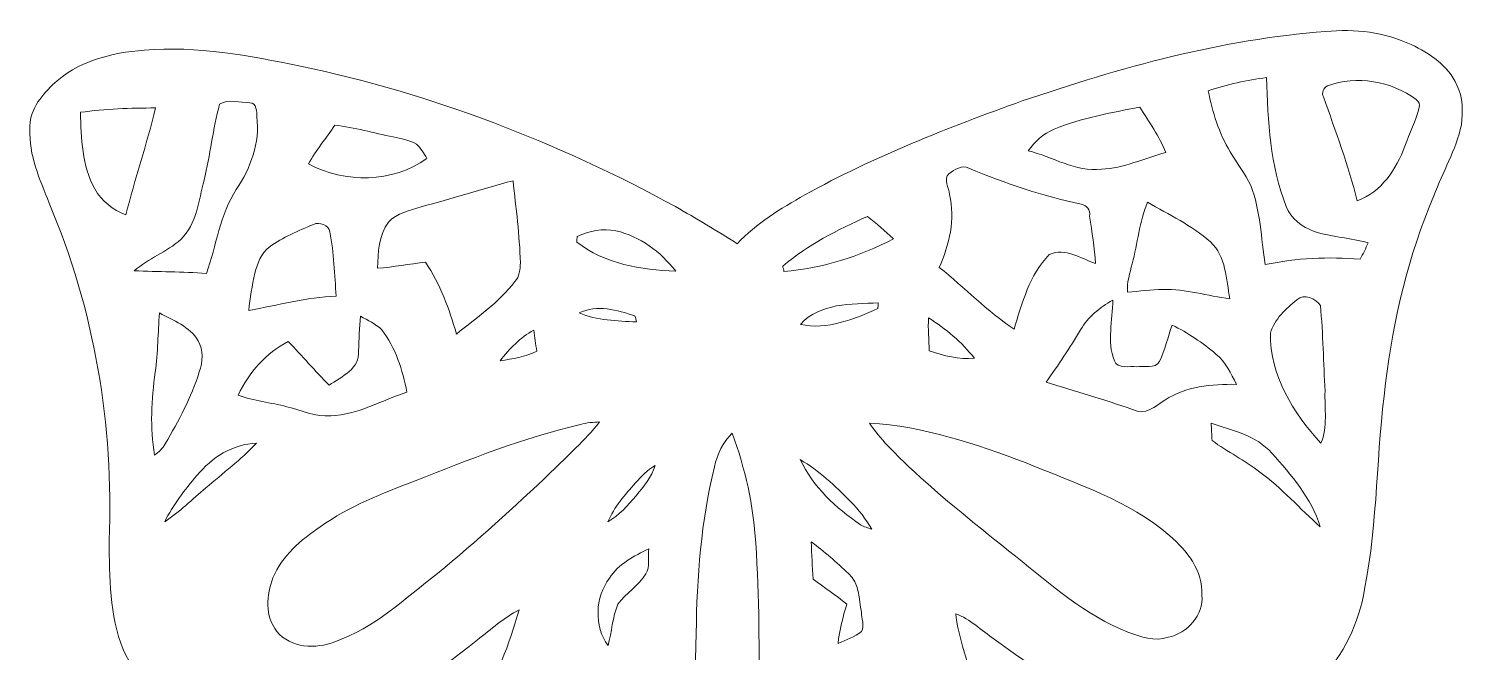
# Model space of a CAD drawing. Header units: centimetres. Extents: x -14.4 to 14.4, y -16.1 to 16.2.
# Drawn here: x -14.38 to 14.38, y 3.64 to 16.15 of the extents above; entities that cross this region are included whole.
import ezdxf

# ---------------------------------------------------------------- set-up
doc = ezdxf.new("R2010")
doc.units = ezdxf.units.CM
doc.header["$MEASUREMENT"] = 0
doc.layers.add('Layer 1', color=7, linetype='Continuous')

msp = doc.modelspace()

# ---------------------------------------------------------------- linework, layer by layer
at = {"layer": 'Layer 1', "color": 251, "lineweight": 9}
for points, knots in [([(11.6222, 16.09652), (12.20287, 16.15367), (12.80365, 16.08417), (13.33493, 15.83299), (13.33493, 15.83299), (13.70817, 15.66154), (14.07682, 15.40648), (14.2518, 15.02125), (14.2518, 15.02125), (14.37986, 14.77748), (14.3661, 14.48856), (14.3407, 14.22256), (14.3407, 14.22256), (14.23593, 13.72056), (13.96499, 13.27853), (13.78931, 12.80087), (13.78931, 12.80087), (13.2799, 11.60636), (12.97545, 10.33071), (12.82305, 9.04308), (12.82305, 9.04308), (12.63608, 7.67007), (12.66748, 6.27166), (12.40184, 4.90887), (12.40184, 4.90887), (12.28507, 4.23718), (11.98767, 3.58172), (11.49872, 3.09912), (11.49872, 3.09912), (10.81539, 2.49869), (9.91721, 2.10252), (8.99577, 2.14168), (8.99577, 2.14168), (8.44261, 2.12757), (7.90604, 2.28737), (7.39521, 2.48316), (7.39521, 2.48316), (6.51115, 2.81125), (5.73151, 3.35911), (4.97409, 3.90945), (4.97409, 3.90945), (4.7215, 4.08336), (4.49609, 4.31126), (4.20398, 4.41815), (4.20398, 4.41815), (4.22197, 4.19625), (4.2837, 3.98141), (4.3405, 3.76692), (4.3405, 3.76692), (4.67988, 2.57947), (5.18612, 1.44071), (5.825, 0.38378), (5.825, 0.38378), (6.6953, -1.06402), (7.76845, -2.37847), (8.91322, -3.61707), (8.91322, -3.61707), (9.6036, -4.36284), (10.28905, -5.11496), (10.92123, -5.91189), (10.92123, -5.91189), (11.66382, -6.84534), (12.37397, -7.81229), (12.94264, -8.86323), (12.94264, -8.86323), (13.20335, -9.38216), (13.46087, -9.91486), (13.56212, -10.49165), (13.56212, -10.49165), (11.82751, -10.55621), (10.09148, -10.57279), (8.35689, -10.62747), (8.35689, -10.62747), (7.38957, -12.3709), (6.46212, -14.1362), (5.50962, -15.88774), (5.50962, -15.88774), (5.46481, -15.96676), (5.41296, -16.0419), (5.35898, -16.11528), (5.35898, -16.11528), (5.14767, -15.693), (4.77619, -15.36139), (4.65694, -14.89361), (4.65694, -14.89361), (4.20327, -13.75449), (4.1119, -12.51165), (3.66211, -11.37112), (3.66211, -11.37112), (2.83485, -9.24352), (1.70208, -7.2408), (1.01663, -5.05675), (1.01663, -5.05675), (0.56719, -3.63823), (0.34494, -2.15304), (0.27297, -0.6689), (0.27297, -0.6689), (0.1816, 1.49821), (0.34494, 3.6692), (0.19536, 5.83456), (0.19536, 5.83456), (0.14703, 6.5881), (-0.01419, 7.3314), (-0.27736, 8.03837), (-0.27736, 8.03837), (-0.46539, 7.86127), (-0.5804, 7.61644), (-0.63261, 7.36597), (-0.63261, 7.36597), (-0.90248, 6.27483), (-0.98362, 5.14664), (-1.0002, 4.02586), (-1.0002, 4.02586), (-1.02984, 2.63451), (-1.09616, 1.24421), (-1.13673, -0.14715), (-1.13673, -0.14715), (-1.26055, -2.51958), (-1.73363, -4.8846), (-2.62086, -7.09193), (-2.62086, -7.09193), (-2.97082, -7.91496), (-3.33771, -8.73552), (-3.81114, -9.49646), (-3.81114, -9.49646), (-4.55373, -10.72025), (-5.0642, -12.07492), (-5.37747, -13.46909), (-5.37747, -13.46909), (-5.55139, -14.17077), (-5.623, -14.89079), (-5.73236, -15.60375), (-5.73236, -15.60375), (-6.34549, -15.54096), (-6.88947, -15.19629), (-7.30575, -14.75638), (-7.30575, -14.75638), (-7.78729, -14.26849), (-8.11079, -13.65395), (-8.41347, -13.04541), (-8.41347, -13.04541), (-8.68688, -12.41499), (-8.93488, -11.7687), (-9.07423, -11.09419), (-9.07423, -11.09419), (-9.11444, -10.994), (-9.11092, -10.80139), (-9.25732, -10.78763), (-9.25732, -10.78763), (-10.40984, -10.61583), (-11.62552, -10.49306), (-12.74594, -10.8924), (-12.74594, -10.8924), (-13.09766, -11.00494), (-13.41904, -11.19262), (-13.76688, -11.31503), (-13.76688, -11.31503), (-13.9796, -10.74706), (-14.03922, -10.10959), (-13.878, -9.5208), (-13.878, -9.5208), (-13.5979, -8.37745), (-12.8814, -7.41155), (-12.17126, -6.49785), (-12.17126, -6.49785), (-10.24897, -4.11766), (-7.93864, -2.03557), (-6.38183, 0.62508), (-6.38183, 0.62508), (-5.64911, 1.85063), (-4.93332, 3.11076), (-4.54985, 4.49611), (-4.54985, 4.49611), (-4.85818, 4.34195), (-5.11006, 4.09959), (-5.38488, 3.89604), (-5.38488, 3.89604), (-6.27564, 3.19084), (-7.19992, 2.45601), (-8.32245, 2.17272), (-8.32245, 2.17272), (-9.2492, 1.93636), (-10.27438, 1.89191), (-11.15667, 2.31136), (-11.15667, 2.31136), (-11.7504, 2.59217), (-12.21395, 3.10688), (-12.48806, 3.69848), (-12.48806, 3.69848), (-12.76393, 4.39063), (-12.76181, 5.15122), (-12.76852, 5.88431), (-12.76852, 5.88431), (-12.66797, 8.19359), (-13.06873, 10.52686), (-13.97078, 12.65658), (-13.97078, 12.65658), (-14.15917, 13.13142), (-14.37965, 13.61719), (-14.35566, 14.13931), (-14.35566, 14.13931), (-14.38106, 14.49455), (-14.14364, 14.7923), (-13.90411, 15.02584), (-13.90411, 15.02584), (-13.41339, 15.49574), (-12.72477, 15.67636), (-12.06402, 15.71975), (-12.06402, 15.71975), (-11.00851, 15.81571), (-9.9604, 15.60898), (-8.93028, 15.40401), (-8.93028, 15.40401), (-6.3021, 14.84804), (-3.7681, 13.87543), (-1.41436, 12.58356), (-1.41436, 12.58356), (-0.99632, 12.34543), (-0.58075, 12.10201), (-0.17647, 11.84096), (-0.17647, 11.84096), (0.21053, 12.24806), (0.69101, 12.54651), (1.17714, 12.81921), (1.17714, 12.81921), (2.56673, 13.58615), (4.04664, 14.17141), (5.53925, 14.70375), (5.53925, 14.70375), (7.50951, 15.37509), (9.53799, 15.94271), (11.6222, 16.09652), (11.6222, 16.09652), (11.6222, 16.09652), (11.6222, 16.09652), (11.6222, 16.09652)], [0, 0, 0, 0, 0.01666667, 0.01666667, 0.01666667, 0.01666667, 0.03333333, 0.03333333, 0.03333333, 0.03333333, 0.05, 0.05, 0.05, 0.05, 0.06666667, 0.06666667, 0.06666667, 0.06666667, 0.08333333, 0.08333333, 0.08333333, 0.08333333, 0.1, 0.1, 0.1, 0.1, 0.11666667, 0.11666667, 0.11666667, 0.11666667, 0.13333333, 0.13333333, 0.13333333, 0.13333333, 0.15, 0.15, 0.15, 0.15, 0.16666667, 0.16666667, 0.16666667, 0.16666667, 0.18333333, 0.18333333, 0.18333333, 0.18333333, 0.2, 0.2, 0.2, 0.2, 0.21666667, 0.21666667, 0.21666667, 0.21666667, 0.23333333, 0.23333333, 0.23333333, 0.23333333, 0.25, 0.25, 0.25, 0.25, 0.26666667, 0.26666667, 0.26666667, 0.26666667, 0.28333333, 0.28333333, 0.28333333, 0.28333333, 0.3, 0.3, 0.3, 0.3, 0.31666667, 0.31666667, 0.31666667, 0.31666667, 0.33333333, 0.33333333, 0.33333333, 0.33333333, 0.35, 0.35, 0.35, 0.35, 0.36666667, 0.36666667, 0.36666667, 0.36666667, 0.38333333, 0.38333333, 0.38333333, 0.38333333, 0.4, 0.4, 0.4, 0.4, 0.41666667, 0.41666667, 0.41666667, 0.41666667, 0.43333333, 0.43333333, 0.43333333, 0.43333333, 0.45, 0.45, 0.45, 0.45, 0.46666667, 0.46666667, 0.46666667, 0.46666667, 0.48333333, 0.48333333, 0.48333333, 0.48333333, 0.5, 0.5, 0.5, 0.5, 0.51666667, 0.51666667, 0.51666667, 0.51666667, 0.53333333, 0.53333333, 0.53333333, 0.53333333, 0.55, 0.55, 0.55, 0.55, 0.56666667, 0.56666667, 0.56666667, 0.56666667, 0.58333333, 0.58333333, 0.58333333, 0.58333333, 0.6, 0.6, 0.6, 0.6, 0.61666667, 0.61666667, 0.61666667, 0.61666667, 0.63333333, 0.63333333, 0.63333333, 0.63333333, 0.65, 0.65, 0.65, 0.65, 0.66666667, 0.66666667, 0.66666667, 0.66666667, 0.68333333, 0.68333333, 0.68333333, 0.68333333, 0.7, 0.7, 0.7, 0.7, 0.71666667, 0.71666667, 0.71666667, 0.71666667, 0.73333333, 0.73333333, 0.73333333, 0.73333333, 0.75, 0.75, 0.75, 0.75, 0.76666667, 0.76666667, 0.76666667, 0.76666667, 0.78333333, 0.78333333, 0.78333333, 0.78333333, 0.8, 0.8, 0.8, 0.8, 0.81666667, 0.81666667, 0.81666667, 0.81666667, 0.83333333, 0.83333333, 0.83333333, 0.83333333, 0.85, 0.85, 0.85, 0.85, 0.86666667, 0.86666667, 0.86666667, 0.86666667, 0.88333333, 0.88333333, 0.88333333, 0.88333333, 0.9, 0.9, 0.9, 0.9, 0.91666667, 0.91666667, 0.91666667, 0.91666667, 0.93333333, 0.93333333, 0.93333333, 0.93333333, 0.95, 0.95, 0.95, 0.95, 0.96666667, 0.96666667, 0.96666667, 0.96666667, 1, 1, 1, 1]), ([(9.2667, 14.90942), (9.351, 14.48221), (9.47978, 14.05817), (9.70767, 13.68422), (9.70767, 13.68422), (9.83502, 13.45245), (10.01246, 13.2496), (10.11935, 13.00618), (10.11935, 13.00618), (10.31797, 12.50065), (10.32221, 11.95067), (10.4097, 11.42115), (10.4097, 11.42115), (11.03553, 11.5545), (11.67582, 11.58202), (12.31258, 11.52769), (12.31258, 11.52769), (12.37114, 11.63529), (12.42441, 11.74571), (12.47098, 11.85895), (12.47098, 11.85895), (12.11679, 11.96126), (11.74073, 11.97078), (11.38936, 12.08614), (11.38936, 12.08614), (11.15089, 12.1768), (10.9244, 12.33979), (10.82986, 12.58602), (10.82986, 12.58602), (10.51201, 13.408), (10.45556, 14.29947), (10.43545, 15.17153), (10.43545, 15.17153), (10.03858, 15.12285), (9.64628, 15.03466), (9.2667, 14.90942), (9.2667, 14.90942), (9.2667, 14.90942), (9.2667, 14.90942), (9.2667, 14.90942)], [0, 0, 0, 0, 0.09090909, 0.09090909, 0.09090909, 0.09090909, 0.18181818, 0.18181818, 0.18181818, 0.18181818, 0.27272727, 0.27272727, 0.27272727, 0.27272727, 0.36363636, 0.36363636, 0.36363636, 0.36363636, 0.45454545, 0.45454545, 0.45454545, 0.45454545, 0.54545455, 0.54545455, 0.54545455, 0.54545455, 0.63636364, 0.63636364, 0.63636364, 0.63636364, 0.72727273, 0.72727273, 0.72727273, 0.72727273, 0.81818182, 0.81818182, 0.81818182, 0.81818182, 1, 1, 1, 1]), ([(11.65395, 15.00643), (11.56999, 14.96833), (11.53506, 14.86532), (11.57669, 14.78348), (11.57669, 14.78348), (11.82257, 14.09627), (12.07269, 13.40976), (12.25473, 12.70138), (12.25473, 12.70138), (12.74227, 12.87989), (13.03719, 13.33427), (13.20934, 13.79993), (13.20934, 13.79993), (13.30354, 14.05711), (13.42842, 14.30476), (13.49721, 14.5704), (13.49721, 14.5704), (13.51873, 14.63496), (13.48451, 14.69387), (13.43477, 14.73268), (13.43477, 14.73268), (12.93241, 15.10345), (12.2445, 15.22445), (11.65395, 15.00643), (11.65395, 15.00643), (11.65395, 15.00643), (11.65395, 15.00643), (11.65395, 15.00643)], [0, 0, 0, 0, 0.125, 0.125, 0.125, 0.125, 0.25, 0.25, 0.25, 0.25, 0.375, 0.375, 0.375, 0.375, 0.5, 0.5, 0.5, 0.5, 0.625, 0.625, 0.625, 0.625, 0.75, 0.75, 0.75, 0.75, 1, 1, 1, 1]), ([(-10.55272, 14.64237), (-10.69312, 14.14213), (-10.73581, 13.61966), (-10.86493, 13.1159), (-10.86493, 13.1159), (-10.97394, 12.70597), (-11.00745, 12.23466), (-11.33412, 11.92668), (-11.33412, 11.92668), (-11.60999, 11.66774), (-11.98253, 11.54921), (-12.2644, 11.29627), (-12.2644, 11.29627), (-11.7818, 11.27969), (-11.29849, 11.27757), (-10.81624, 11.24371), (-10.81624, 11.24371), (-10.61551, 11.80462), (-10.5506, 12.42022), (-10.21934, 12.92963), (-10.21934, 12.92963), (-9.93148, 13.35508), (-9.74132, 13.86626), (-9.808, 14.3866), (-9.808, 14.3866), (-9.80518, 14.47691), (-9.81011, 14.66953), (-9.94735, 14.66918), (-9.94735, 14.66918), (-10.1442, 14.66988), (-10.36927, 14.74891), (-10.55272, 14.64237), (-10.55272, 14.64237), (-10.55272, 14.64237), (-10.55272, 14.64237), (-10.55272, 14.64237)], [0, 0, 0, 0, 0.1, 0.1, 0.1, 0.1, 0.2, 0.2, 0.2, 0.2, 0.3, 0.3, 0.3, 0.3, 0.4, 0.4, 0.4, 0.4, 0.5, 0.5, 0.5, 0.5, 0.6, 0.6, 0.6, 0.6, 0.7, 0.7, 0.7, 0.7, 0.8, 0.8, 0.8, 0.8, 1, 1, 1, 1]), ([(-13.3446, 14.47621), (-13.32202, 13.95833), (-13.32308, 13.40165), (-13.0518, 12.94021), (-13.0518, 12.94021), (-12.92727, 12.68833), (-12.68385, 12.52358), (-12.43161, 12.4174), (-12.43161, 12.4174), (-12.25452, 13.13847), (-12.00969, 13.84156), (-11.83859, 14.5637), (-11.83859, 14.5637), (-12.3413, 14.56052), (-12.84613, 14.54641), (-13.3446, 14.47621), (-13.3446, 14.47621), (-13.3446, 14.47621), (-13.3446, 14.47621), (-13.3446, 14.47621)], [0, 0, 0, 0, 0.16666667, 0.16666667, 0.16666667, 0.16666667, 0.33333333, 0.33333333, 0.33333333, 0.33333333, 0.5, 0.5, 0.5, 0.5, 0.66666667, 0.66666667, 0.66666667, 0.66666667, 1, 1, 1, 1]), ([(6.1746, 14.13684), (5.96047, 14.04935), (5.7929, 13.88566), (5.65355, 13.70539), (5.65355, 13.70539), (6.14567, 13.58721), (6.5997, 13.27359), (7.12463, 13.33427), (7.12463, 13.33427), (7.57372, 13.35332), (7.98717, 13.55546), (8.41545, 13.66905), (8.41545, 13.66905), (8.28704, 13.99643), (8.07784, 14.28359), (7.8951, 14.58169), (7.8951, 14.58169), (7.31549, 14.4628), (6.72282, 14.36791), (6.1746, 14.13684), (6.1746, 14.13684), (6.1746, 14.13684), (6.1746, 14.13684), (6.1746, 14.13684)], [0, 0, 0, 0, 0.14285714, 0.14285714, 0.14285714, 0.14285714, 0.28571429, 0.28571429, 0.28571429, 0.28571429, 0.42857143, 0.42857143, 0.42857143, 0.42857143, 0.57142857, 0.57142857, 0.57142857, 0.57142857, 0.71428571, 0.71428571, 0.71428571, 0.71428571, 1, 1, 1, 1]), ([(-8.24132, 14.21692), (-8.41911, 13.95798), (-8.61984, 13.71386), (-8.77401, 13.43939), (-8.77401, 13.43939), (-8.03494, 13.05134), (-7.08738, 13.05945), (-6.39841, 13.54911), (-6.39841, 13.54911), (-6.45732, 13.65353), (-6.52082, 13.7576), (-6.60937, 13.84015), (-6.60937, 13.84015), (-6.75119, 13.92446), (-6.91875, 13.94457), (-7.07645, 13.98232), (-7.07645, 13.98232), (-7.4645, 14.06064), (-7.84621, 14.17564), (-8.24132, 14.21692), (-8.24132, 14.21692), (-8.24132, 14.21692), (-8.24132, 14.21692), (-8.24132, 14.21692)], [0, 0, 0, 0, 0.14285714, 0.14285714, 0.14285714, 0.14285714, 0.28571429, 0.28571429, 0.28571429, 0.28571429, 0.42857143, 0.42857143, 0.42857143, 0.42857143, 0.57142857, 0.57142857, 0.57142857, 0.57142857, 0.71428571, 0.71428571, 0.71428571, 0.71428571, 1, 1, 1, 1]), ([(4.06781, 13.24501), (3.94186, 13.13706), (4.07945, 12.95785), (4.07592, 12.82803), (4.07592, 12.82803), (4.2001, 12.33379), (4.0738, 11.81944), (3.87483, 11.36294), (3.87483, 11.36294), (4.38425, 10.96289), (4.83334, 10.48629), (5.3738, 10.12646), (5.3738, 10.12646), (5.53572, 10.65139), (5.68142, 11.21972), (6.079, 11.62294), (6.079, 11.62294), (6.39826, 11.76899), (6.71224, 11.54674), (7.00504, 11.4402), (7.00504, 11.4402), (6.9934, 11.75911), (6.93025, 12.07414), (6.88862, 12.38988), (6.88862, 12.38988), (6.90556, 12.51335), (6.83112, 12.61601), (6.71576, 12.6333), (6.71576, 12.6333), (5.94494, 12.79734), (5.196, 13.0524), (4.46927, 13.35473), (4.46927, 13.35473), (4.32745, 13.42775), (4.18069, 13.32933), (4.06781, 13.24501), (4.06781, 13.24501), (4.06781, 13.24501), (4.06781, 13.24501), (4.06781, 13.24501)], [0, 0, 0, 0, 0.09090909, 0.09090909, 0.09090909, 0.09090909, 0.18181818, 0.18181818, 0.18181818, 0.18181818, 0.27272727, 0.27272727, 0.27272727, 0.27272727, 0.36363636, 0.36363636, 0.36363636, 0.36363636, 0.45454545, 0.45454545, 0.45454545, 0.45454545, 0.54545455, 0.54545455, 0.54545455, 0.54545455, 0.63636364, 0.63636364, 0.63636364, 0.63636364, 0.72727273, 0.72727273, 0.72727273, 0.72727273, 0.81818182, 0.81818182, 0.81818182, 0.81818182, 1, 1, 1, 1]), ([(-6.51518, 12.57932), (-6.7399, 12.50136), (-7.00166, 12.45973), (-7.16605, 12.27452), (-7.16605, 12.27452), (-7.3629, 12.00817), (-7.37842, 11.66492), (-7.3876, 11.34672), (-7.3876, 11.34672), (-7.0648, 11.37423), (-6.74589, 11.43703), (-6.4231, 11.46737), (-6.4231, 11.46737), (-6.131, 11.02922), (-5.94862, 10.53285), (-5.80574, 10.02909), (-5.80574, 10.02909), (-5.39722, 10.35753), (-4.95696, 10.66303), (-4.6317, 11.08002), (-4.6317, 11.08002), (-4.54068, 11.18409), (-4.53186, 11.32731), (-4.52234, 11.4589), (-4.52234, 11.4589), (-4.54068, 12.00923), (-4.61088, 12.55639), (-4.67121, 13.1032), (-4.67121, 13.1032), (-5.28786, 12.93598), (-5.89746, 12.74301), (-6.51518, 12.57932), (-6.51518, 12.57932), (-6.51518, 12.57932), (-6.51518, 12.57932), (-6.51518, 12.57932)], [0, 0, 0, 0, 0.1, 0.1, 0.1, 0.1, 0.2, 0.2, 0.2, 0.2, 0.3, 0.3, 0.3, 0.3, 0.4, 0.4, 0.4, 0.4, 0.5, 0.5, 0.5, 0.5, 0.6, 0.6, 0.6, 0.6, 0.7, 0.7, 0.7, 0.7, 0.8, 0.8, 0.8, 0.8, 1, 1, 1, 1]), ([(7.73988, 11.43844), (7.69931, 11.25076), (7.62699, 11.06203), (7.64957, 10.86764), (7.64957, 10.86764), (7.88663, 10.88387), (8.12229, 10.92374), (8.36112, 10.92374), (8.36112, 10.92374), (8.8162, 10.93749), (9.25259, 10.78827), (9.70062, 10.73606), (9.70062, 10.73606), (9.62265, 11.1287), (9.62759, 11.58237), (9.31079, 11.87835), (9.31079, 11.87835), (8.93649, 12.20891), (8.47718, 12.42163), (8.04997, 12.67316), (8.04997, 12.67316), (7.88381, 12.27946), (7.85171, 11.84837), (7.73988, 11.43844), (7.73988, 11.43844), (7.73988, 11.43844), (7.73988, 11.43844), (7.73988, 11.43844)], [0, 0, 0, 0, 0.125, 0.125, 0.125, 0.125, 0.25, 0.25, 0.25, 0.25, 0.375, 0.375, 0.375, 0.375, 0.5, 0.5, 0.5, 0.5, 0.625, 0.625, 0.625, 0.625, 0.75, 0.75, 0.75, 0.75, 1, 1, 1, 1]), ([(0.73547, 11.38905), (0.74181, 11.36259), (0.75416, 11.30932), (0.76016, 11.28286), (0.76016, 11.28286), (1.52569, 11.34848), (2.27781, 11.58343), (2.95655, 11.94009), (2.95655, 11.94009), (2.78687, 12.0939), (2.6133, 12.24348), (2.43691, 12.38882), (2.43691, 12.38882), (1.83472, 12.12248), (1.23958, 11.81767), (0.73547, 11.38905), (0.73547, 11.38905), (0.73547, 11.38905), (0.73547, 11.38905), (0.73547, 11.38905)], [0, 0, 0, 0, 0.16666667, 0.16666667, 0.16666667, 0.16666667, 0.33333333, 0.33333333, 0.33333333, 0.33333333, 0.5, 0.5, 0.5, 0.5, 0.66666667, 0.66666667, 0.66666667, 0.66666667, 1, 1, 1, 1]), ([(-8.67206, 12.22725), (-8.97757, 12.09813), (-9.28801, 11.96937), (-9.55718, 11.77287), (-9.55718, 11.77287), (-9.72687, 11.65046), (-9.79636, 11.44197), (-9.84469, 11.24723), (-9.84469, 11.24723), (-9.89902, 11.00099), (-9.95228, 10.75229), (-9.96958, 10.50005), (-9.96958, 10.50005), (-9.38749, 10.61116), (-8.81211, 10.76287), (-8.21627, 10.7858), (-8.21627, 10.7858), (-8.24661, 11.21795), (-8.26319, 11.65328), (-8.34221, 12.08014), (-8.34221, 12.08014), (-8.3662, 12.21526), (-8.55282, 12.28581), (-8.67206, 12.22725), (-8.67206, 12.22725), (-8.67206, 12.22725), (-8.67206, 12.22725), (-8.67206, 12.22725)], [0, 0, 0, 0, 0.125, 0.125, 0.125, 0.125, 0.25, 0.25, 0.25, 0.25, 0.375, 0.375, 0.375, 0.375, 0.5, 0.5, 0.5, 0.5, 0.625, 0.625, 0.625, 0.625, 0.75, 0.75, 0.75, 0.75, 1, 1, 1, 1]), ([(-3.38251, 11.98701), (-3.38569, 11.95843), (-3.39168, 11.90164), (-3.39486, 11.87341), (-3.39486, 11.87341), (-2.83747, 11.4335), (-2.10193, 11.31179), (-1.41048, 11.29274), (-1.41048, 11.29274), (-1.71105, 11.6748), (-2.12521, 11.99265), (-2.60816, 12.09743), (-2.60816, 12.09743), (-2.87239, 12.16128), (-3.14015, 12.09002), (-3.38251, 11.98701), (-3.38251, 11.98701), (-3.38251, 11.98701), (-3.38251, 11.98701), (-3.38251, 11.98701)], [0, 0, 0, 0, 0.16666667, 0.16666667, 0.16666667, 0.16666667, 0.33333333, 0.33333333, 0.33333333, 0.33333333, 0.5, 0.5, 0.5, 0.5, 0.66666667, 0.66666667, 0.66666667, 0.66666667, 1, 1, 1, 1]), ([(1.09036, 10.22277), (1.63187, 10.10317), (2.15646, 10.32789), (2.6447, 10.5378), (2.6447, 10.5378), (2.64541, 10.56637), (2.64646, 10.62352), (2.64681, 10.6521), (2.64681, 10.6521), (2.112, 10.62776), (1.483, 10.65738), (1.09036, 10.22277), (1.09036, 10.22277), (1.09036, 10.22277), (1.09036, 10.22277), (1.09036, 10.22277)], [0, 0, 0, 0, 0.2, 0.2, 0.2, 0.2, 0.4, 0.4, 0.4, 0.4, 0.6, 0.6, 0.6, 0.6, 1, 1, 1, 1]), ([(6.70765, 10.11517), (6.49281, 9.75498), (6.25892, 9.40679), (6.01691, 9.0646), (6.01691, 9.0646), (6.59582, 8.88467), (7.17861, 8.71676), (7.75046, 8.51426), (7.75046, 8.51426), (7.99352, 8.38056), (8.20801, 8.58164), (8.39781, 8.70371), (8.39781, 8.70371), (8.81902, 8.98346), (9.33796, 9.0272), (9.83009, 9.01909), (9.83009, 9.01909), (9.72637, 9.24028), (9.61172, 9.46781), (9.42157, 9.62622), (9.42157, 9.62622), (9.1524, 9.85447), (8.85712, 10.05166), (8.54174, 10.2097), (8.54174, 10.2097), (8.45214, 9.96771), (8.40627, 9.70876), (8.28986, 9.4777), (8.28986, 9.4777), (8.19672, 9.32423), (7.97447, 9.3955), (7.8316, 9.3701), (7.8316, 9.3701), (7.69119, 9.39621), (7.44954, 9.31471), (7.38428, 9.49357), (7.38428, 9.49357), (7.22694, 9.88339), (7.35817, 10.30354), (7.35041, 10.70748), (7.35041, 10.70748), (7.09429, 10.56249), (6.85793, 10.37199), (6.70765, 10.11517), (6.70765, 10.11517), (6.70765, 10.11517), (6.70765, 10.11517), (6.70765, 10.11517)], [0, 0, 0, 0, 0.07692308, 0.07692308, 0.07692308, 0.07692308, 0.15384615, 0.15384615, 0.15384615, 0.15384615, 0.23076923, 0.23076923, 0.23076923, 0.23076923, 0.30769231, 0.30769231, 0.30769231, 0.30769231, 0.38461538, 0.38461538, 0.38461538, 0.38461538, 0.46153846, 0.46153846, 0.46153846, 0.46153846, 0.53846154, 0.53846154, 0.53846154, 0.53846154, 0.61538462, 0.61538462, 0.61538462, 0.61538462, 0.69230769, 0.69230769, 0.69230769, 0.69230769, 0.76923077, 0.76923077, 0.76923077, 0.76923077, 0.84615385, 0.84615385, 0.84615385, 0.84615385, 1, 1, 1, 1]), ([(11.04435, 10.71771), (10.82316, 10.5385), (10.5935, 10.3286), (10.51412, 10.04638), (10.51412, 10.04638), (10.49684, 9.20289), (10.97379, 8.44018), (11.52483, 7.83764), (11.52483, 7.83764), (11.66206, 8.16819), (11.5975, 8.53613), (11.60738, 8.88326), (11.60738, 8.88326), (11.57986, 9.45477), (11.5654, 10.02768), (11.51636, 10.59777), (11.51636, 10.59777), (11.42217, 10.73817), (11.18687, 10.85459), (11.04435, 10.71771), (11.04435, 10.71771), (11.04435, 10.71771), (11.04435, 10.71771), (11.04435, 10.71771)], [0, 0, 0, 0, 0.14285714, 0.14285714, 0.14285714, 0.14285714, 0.28571429, 0.28571429, 0.28571429, 0.28571429, 0.42857143, 0.42857143, 0.42857143, 0.42857143, 0.57142857, 0.57142857, 0.57142857, 0.57142857, 0.71428571, 0.71428571, 0.71428571, 0.71428571, 1, 1, 1, 1]), ([(-11.75851, 10.45101), (-11.79309, 10.05661), (-11.78603, 9.65832), (-11.8453, 9.26567), (-11.8453, 9.26567), (-11.91938, 8.71394), (-11.95325, 8.1509), (-11.85694, 7.59951), (-11.85694, 7.59951), (-11.77474, 7.66301), (-11.69678, 7.73498), (-11.64315, 7.82494), (-11.64315, 7.82494), (-11.37716, 8.28566), (-11.1214, 8.75697), (-10.96159, 9.26708), (-10.96159, 9.26708), (-10.88468, 9.46641), (-10.87833, 9.70383), (-10.9824, 9.89468), (-10.9824, 9.89468), (-11.15174, 10.17832), (-11.47982, 10.30179), (-11.75851, 10.45101), (-11.75851, 10.45101), (-11.75851, 10.45101), (-11.75851, 10.45101), (-11.75851, 10.45101)], [0, 0, 0, 0, 0.125, 0.125, 0.125, 0.125, 0.25, 0.25, 0.25, 0.25, 0.375, 0.375, 0.375, 0.375, 0.5, 0.5, 0.5, 0.5, 0.625, 0.625, 0.625, 0.625, 0.75, 0.75, 0.75, 0.75, 1, 1, 1, 1]), ([(-7.72909, 10.3854), (-7.75343, 10.15574), (-7.75378, 9.92467), (-7.77036, 9.69431), (-7.77036, 9.69431), (-7.7252, 9.3313), (-8.11714, 9.17396), (-8.35703, 9.0011), (-8.35703, 9.0011), (-8.63784, 9.28754), (-8.89959, 9.59129), (-9.17759, 9.88021), (-9.17759, 9.88021), (-9.62561, 9.64809), (-9.9664, 9.25756), (-10.18054, 8.80531), (-10.18054, 8.80531), (-9.86692, 8.68183), (-9.52719, 8.65466), (-9.20264, 8.57036), (-9.20264, 8.57036), (-8.9116, 8.50333), (-8.63184, 8.35763), (-8.32493, 8.38866), (-8.32493, 8.38866), (-7.782, 8.40702), (-7.3061, 8.70265), (-6.79846, 8.8621), (-6.79846, 8.8621), (-6.88806, 9.30448), (-7.02035, 9.75604), (-7.30469, 10.11552), (-7.30469, 10.11552), (-7.42499, 10.23405), (-7.58268, 10.30495), (-7.72909, 10.3854), (-7.72909, 10.3854), (-7.72909, 10.3854), (-7.72909, 10.3854), (-7.72909, 10.3854)], [0, 0, 0, 0, 0.09090909, 0.09090909, 0.09090909, 0.09090909, 0.18181818, 0.18181818, 0.18181818, 0.18181818, 0.27272727, 0.27272727, 0.27272727, 0.27272727, 0.36363636, 0.36363636, 0.36363636, 0.36363636, 0.45454545, 0.45454545, 0.45454545, 0.45454545, 0.54545455, 0.54545455, 0.54545455, 0.54545455, 0.63636364, 0.63636364, 0.63636364, 0.63636364, 0.72727273, 0.72727273, 0.72727273, 0.72727273, 0.81818182, 0.81818182, 0.81818182, 0.81818182, 1, 1, 1, 1]), ([(-3.34688, 10.45066), (-2.98317, 10.30461), (-2.58382, 10.28803), (-2.19718, 10.2711), (-2.19718, 10.2711), (-2.2067, 10.31166), (-2.21658, 10.35259), (-2.22646, 10.39316), (-2.22646, 10.39316), (-2.58347, 10.51204), (-2.98987, 10.62423), (-3.34688, 10.45066), (-3.34688, 10.45066), (-3.34688, 10.45066), (-3.34688, 10.45066), (-3.34688, 10.45066)], [0, 0, 0, 0, 0.2, 0.2, 0.2, 0.2, 0.4, 0.4, 0.4, 0.4, 0.6, 0.6, 0.6, 0.6, 1, 1, 1, 1]), ([(-4.9305, 9.49075), (-4.68038, 9.52991), (-4.42603, 9.57259), (-4.19531, 9.68266), (-4.19531, 9.68266), (-4.21859, 9.82413), (-4.23941, 9.967), (-4.25564, 10.10881), (-4.25564, 10.10881), (-4.5248, 9.95923), (-4.74529, 9.73417), (-4.9305, 9.49075), (-4.9305, 9.49075), (-4.9305, 9.49075), (-4.9305, 9.49075), (-4.9305, 9.49075)], [0, 0, 0, 0, 0.2, 0.2, 0.2, 0.2, 0.4, 0.4, 0.4, 0.4, 0.6, 0.6, 0.6, 0.6, 1, 1, 1, 1]), ([(3.65858, 10.35365), (3.64623, 10.13316), (3.66599, 9.91232), (3.67093, 9.69184), (3.67093, 9.69184), (3.96197, 9.59235), (4.26959, 9.51721), (4.57933, 9.5419), (4.57933, 9.5419), (4.32534, 9.86611), (4.00713, 10.13634), (3.65858, 10.35365), (3.65858, 10.35365), (3.65858, 10.35365), (3.65858, 10.35365), (3.65858, 10.35365)], [0, 0, 0, 0, 0.2, 0.2, 0.2, 0.2, 0.4, 0.4, 0.4, 0.4, 0.6, 0.6, 0.6, 0.6, 1, 1, 1, 1]), ([(-3.31619, 8.21476), (-4.45672, 7.95229), (-5.54469, 7.51202), (-6.63018, 7.08269), (-6.63018, 7.08269), (-7.29058, 6.83469), (-7.95627, 6.5754), (-8.53448, 6.163), (-8.53448, 6.163), (-8.91971, 5.89701), (-9.30459, 5.58656), (-9.4838, 5.13817), (-9.4838, 5.13817), (-9.62139, 4.7981), (-9.64396, 4.36277), (-9.40583, 4.0622), (-9.40583, 4.0622), (-9.11974, 3.72706), (-8.62866, 3.70448), (-8.24344, 3.85759), (-8.24344, 3.85759), (-7.44792, 4.12499), (-6.83797, 4.72683), (-6.18498, 5.22638), (-6.18498, 5.22638), (-5.40146, 5.87302), (-4.64651, 6.55388), (-3.91168, 7.25555), (-3.91168, 7.25555), (-3.58007, 7.58434), (-3.22905, 7.89831), (-2.9373, 8.26414), (-2.9373, 8.26414), (-3.06501, 8.26485), (-3.19272, 8.24651), (-3.31619, 8.21476), (-3.31619, 8.21476), (-3.31619, 8.21476), (-3.31619, 8.21476), (-3.31619, 8.21476)], [0, 0, 0, 0, 0.09090909, 0.09090909, 0.09090909, 0.09090909, 0.18181818, 0.18181818, 0.18181818, 0.18181818, 0.27272727, 0.27272727, 0.27272727, 0.27272727, 0.36363636, 0.36363636, 0.36363636, 0.36363636, 0.45454545, 0.45454545, 0.45454545, 0.45454545, 0.54545455, 0.54545455, 0.54545455, 0.54545455, 0.63636364, 0.63636364, 0.63636364, 0.63636364, 0.72727273, 0.72727273, 0.72727273, 0.72727273, 0.81818182, 0.81818182, 0.81818182, 0.81818182, 1, 1, 1, 1]), ([(2.4729, 8.24404), (2.68774, 7.91701), (2.97701, 7.64784), (3.25395, 7.37444), (3.25395, 7.37444), (3.93763, 6.73626), (4.67423, 6.15877), (5.3999, 5.56998), (5.3999, 5.56998), (6.11146, 5.00836), (6.80008, 4.38217), (7.65733, 4.04915), (7.65733, 4.04915), (7.9138, 3.9546), (8.19355, 3.85194), (8.46624, 3.94543), (8.46624, 3.94543), (8.84548, 4.02763), (9.17639, 4.39028), (9.1397, 4.79068), (9.1397, 4.79068), (9.15593, 5.27647), (8.84584, 5.68428), (8.49411, 5.98273), (8.49411, 5.98273), (7.66791, 6.70063), (6.60852, 7.02484), (5.61933, 7.44499), (5.61933, 7.44499), (4.60473, 7.81929), (3.56051, 8.18159), (2.4729, 8.24404), (2.4729, 8.24404), (2.4729, 8.24404), (2.4729, 8.24404), (2.4729, 8.24404)], [0, 0, 0, 0, 0.1, 0.1, 0.1, 0.1, 0.2, 0.2, 0.2, 0.2, 0.3, 0.3, 0.3, 0.3, 0.4, 0.4, 0.4, 0.4, 0.5, 0.5, 0.5, 0.5, 0.6, 0.6, 0.6, 0.6, 0.7, 0.7, 0.7, 0.7, 0.8, 0.8, 0.8, 0.8, 1, 1, 1, 1]), ([(9.32456, 8.24298), (9.32984, 8.1255), (9.33584, 8.00944), (9.34431, 7.89161), (9.34431, 7.89161), (9.65299, 7.66548), (9.99801, 7.49474), (10.30034, 7.25908), (10.30034, 7.25908), (10.74378, 6.93841), (11.10256, 6.52036), (11.51319, 6.16159), (11.51319, 6.16159), (11.33856, 6.73662), (10.93216, 7.19981), (10.53811, 7.63867), (10.53811, 7.63867), (10.23154, 7.99956), (9.75001, 8.09516), (9.32456, 8.24298), (9.32456, 8.24298), (9.32456, 8.24298), (9.32456, 8.24298), (9.32456, 8.24298)], [0, 0, 0, 0, 0.14285714, 0.14285714, 0.14285714, 0.14285714, 0.28571429, 0.28571429, 0.28571429, 0.28571429, 0.42857143, 0.42857143, 0.42857143, 0.42857143, 0.57142857, 0.57142857, 0.57142857, 0.57142857, 0.71428571, 0.71428571, 0.71428571, 0.71428571, 1, 1, 1, 1]), ([(-11.00851, 7.19135), (-11.25016, 6.90313), (-11.48687, 6.60291), (-11.65444, 6.26425), (-11.65444, 6.26425), (-11.35282, 6.45616), (-11.10411, 6.71545), (-10.83, 6.94193), (-10.83, 6.94193), (-10.48922, 7.23791), (-10.12374, 7.50744), (-9.81577, 7.83905), (-9.81577, 7.83905), (-10.28955, 7.82529), (-10.71429, 7.54836), (-11.00851, 7.19135), (-11.00851, 7.19135), (-11.00851, 7.19135), (-11.00851, 7.19135), (-11.00851, 7.19135)], [0, 0, 0, 0, 0.16666667, 0.16666667, 0.16666667, 0.16666667, 0.33333333, 0.33333333, 0.33333333, 0.33333333, 0.5, 0.5, 0.5, 0.5, 0.66666667, 0.66666667, 0.66666667, 0.66666667, 1, 1, 1, 1]), ([(1.08507, 7.51132), (1.34612, 6.96522), (1.79909, 6.538), (2.29474, 6.20392), (2.29474, 6.20392), (2.36459, 6.16018), (2.44432, 6.13831), (2.52228, 6.11326), (2.52228, 6.11326), (2.40622, 6.31858), (2.25594, 6.50237), (2.09119, 6.67029), (2.09119, 6.67029), (1.78604, 6.98356), (1.46289, 7.28624), (1.08507, 7.51132), (1.08507, 7.51132), (1.08507, 7.51132), (1.08507, 7.51132), (1.08507, 7.51132)], [0, 0, 0, 0, 0.16666667, 0.16666667, 0.16666667, 0.16666667, 0.33333333, 0.33333333, 0.33333333, 0.33333333, 0.5, 0.5, 0.5, 0.5, 0.66666667, 0.66666667, 0.66666667, 0.66666667, 1, 1, 1, 1]), ([(-2.21552, 7.04142), (-2.42825, 6.80364), (-2.64203, 6.55741), (-2.7715, 6.26248), (-2.7715, 6.26248), (-2.5436, 6.38843), (-2.37462, 6.59268), (-2.20388, 6.78389), (-2.20388, 6.78389), (-2.05536, 6.97121), (-1.89696, 7.16066), (-1.8197, 7.39031), (-1.8197, 7.39031), (-1.97881, 7.30812), (-2.09699, 7.17159), (-2.21552, 7.04142), (-2.21552, 7.04142), (-2.21552, 7.04142), (-2.21552, 7.04142), (-2.21552, 7.04142)], [0, 0, 0, 0, 0.16666667, 0.16666667, 0.16666667, 0.16666667, 0.33333333, 0.33333333, 0.33333333, 0.33333333, 0.5, 0.5, 0.5, 0.5, 0.66666667, 0.66666667, 0.66666667, 0.66666667, 1, 1, 1, 1]), ([(1.30697, 5.86314), (1.31437, 5.61231), (1.3306, 5.36183), (1.34401, 5.11136), (1.34401, 5.11136), (1.56837, 4.94485), (1.80227, 4.79139), (2.01781, 4.61324), (2.01781, 4.61324), (1.94726, 4.35253), (1.86541, 4.09113), (1.84742, 3.82019), (1.84742, 3.82019), (2.00335, 3.89886), (2.18398, 3.94472), (2.31485, 4.06502), (2.31485, 4.06502), (2.3847, 4.18144), (2.31027, 4.3282), (2.31485, 4.45025), (2.31485, 4.45025), (2.25665, 4.71167), (2.28275, 5.03481), (2.05485, 5.22213), (2.05485, 5.22213), (1.81849, 5.45004), (1.56873, 5.66452), (1.30697, 5.86314), (1.30697, 5.86314), (1.30697, 5.86314), (1.30697, 5.86314), (1.30697, 5.86314)], [0, 0, 0, 0, 0.11111111, 0.11111111, 0.11111111, 0.11111111, 0.22222222, 0.22222222, 0.22222222, 0.22222222, 0.33333333, 0.33333333, 0.33333333, 0.33333333, 0.44444444, 0.44444444, 0.44444444, 0.44444444, 0.55555556, 0.55555556, 0.55555556, 0.55555556, 0.66666667, 0.66666667, 0.66666667, 0.66666667, 0.77777778, 0.77777778, 0.77777778, 0.77777778, 1, 1, 1, 1]), ([(-2.74045, 5.13289), (-3.01985, 4.75047), (-3.05795, 4.16733), (-2.7655, 3.78103), (-2.7655, 3.78103), (-2.69424, 4.05514), (-2.67625, 4.34548), (-2.56759, 4.60865), (-2.56759, 4.60865), (-2.40743, 4.83267), (-2.15625, 4.97695), (-2.01126, 5.21578), (-2.01126, 5.21578), (-1.91213, 5.36324), (-1.97634, 5.55799), (-1.95164, 5.72203), (-1.95164, 5.72203), (-2.24304, 5.57245), (-2.55701, 5.41687), (-2.74045, 5.13289), (-2.74045, 5.13289), (-2.74045, 5.13289), (-2.74045, 5.13289), (-2.74045, 5.13289)], [0, 0, 0, 0, 0.14285714, 0.14285714, 0.14285714, 0.14285714, 0.28571429, 0.28571429, 0.28571429, 0.28571429, 0.42857143, 0.42857143, 0.42857143, 0.42857143, 0.57142857, 0.57142857, 0.57142857, 0.57142857, 0.71428571, 0.71428571, 0.71428571, 0.71428571, 1, 1, 1, 1])]:
    msp.add_open_spline(points, degree=3, knots=knots, dxfattribs=at)

doc.saveas('drawing.dxf')
